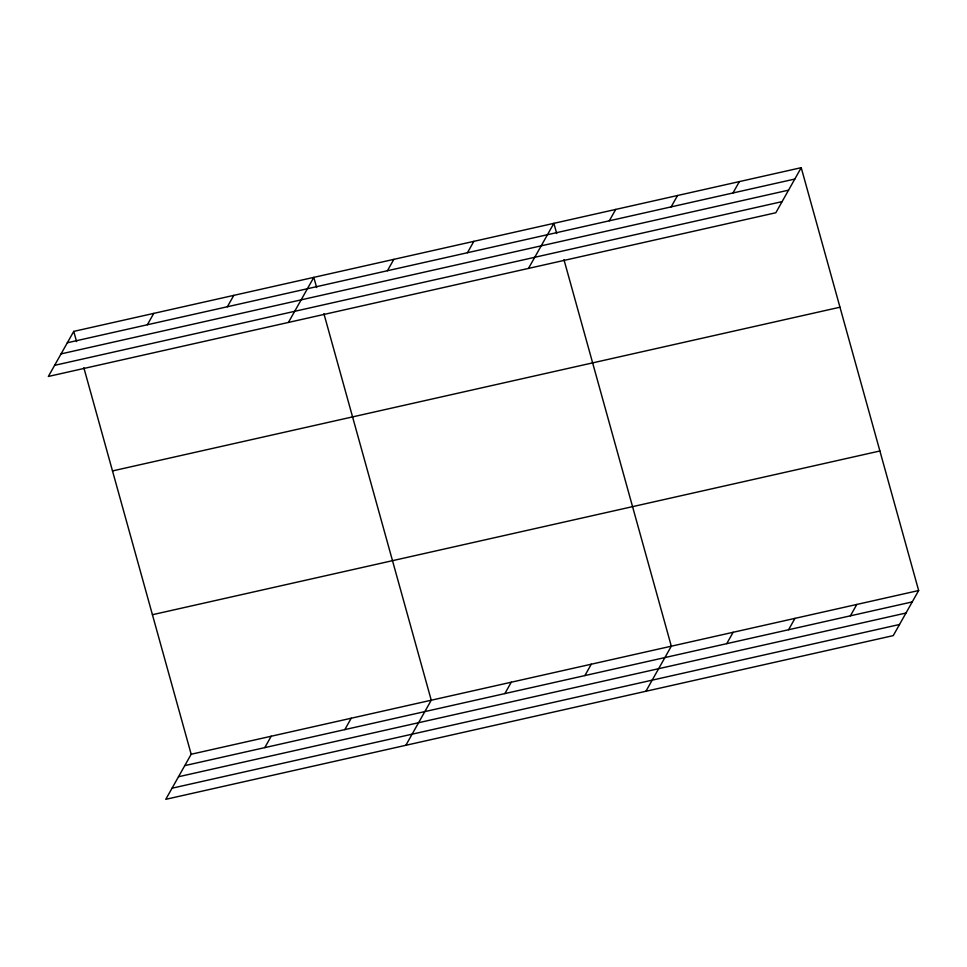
<?xml version="1.0" encoding="UTF-8"?>
<svg xmlns="http://www.w3.org/2000/svg" width="967" height="967" viewBox="0 0 967 967"><rect width="100%" height="100%" fill="white"/><g stroke="black" fill="none" stroke-linecap="round" stroke-linejoin="round"><path stroke-width="1.45" d="M73.746 331.391L48.35 376.465L775.824 212.752L801.22 167.678L73.746 331.391L76.574 341.569M147.359 324.755L153.765 313.381M227.378 306.744L233.796 295.37M288.42 322.446L313.816 277.372L316.644 287.537M387.429 270.736L393.835 259.361M467.448 252.725L473.854 241.351M83.839 367.726L191.176 754.248L165.78 799.322L893.254 635.609L918.65 590.535L801.22 167.678M528.478 268.415L553.873 223.341L556.702 233.518M264.789 747.612L271.207 736.238M609.307 220.802L615.713 209.428M344.82 729.601L351.226 718.227M671.134 206.878L677.553 195.515M405.85 745.291L431.246 700.217L323.909 313.707M732.974 192.965L739.38 181.591M504.859 693.581L511.265 682.218M584.878 675.57L591.284 664.208M645.908 691.272L671.316 646.198L563.966 259.676M726.737 643.647L733.143 632.285M788.576 629.735L794.983 618.36M850.404 615.822L856.81 604.448M67.339 342.765L794.814 179.052M61.078 353.886L788.54 190.173M54.611 365.345L782.085 201.632M112.498 470.929L839.972 307.216M152.423 614.71L879.897 450.985M191.176 754.248L918.65 590.535M184.77 765.622L912.244 601.909M178.508 776.743L905.97 613.03M172.053 788.202L899.515 624.489"/></g></svg>
